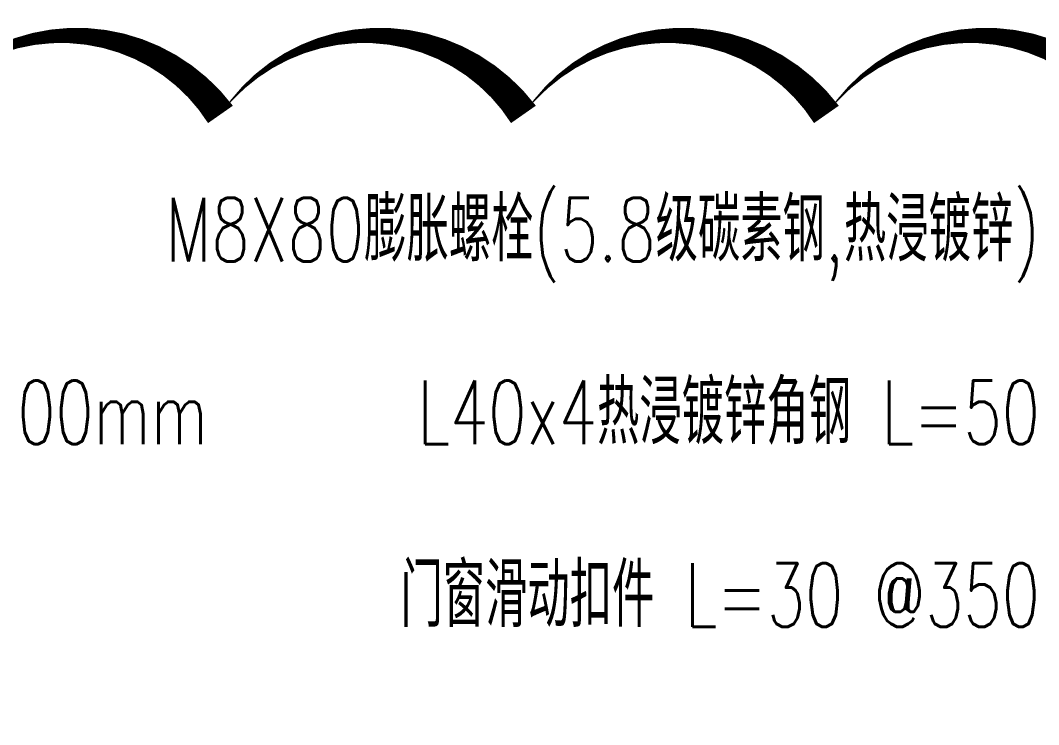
# Model space of a CAD drawing. Extents: x -160106 to 966792, y -663931 to 1550022.
# Drawn here: x -32161.1 to -31993, y -86523.6 to -86407.4 of the extents above; entities that cross this region are included whole.
import ezdxf
from ezdxf.enums import TextEntityAlignment as Align

# ---------------------------------------------------------------- set-up
doc = ezdxf.new("R2010")
doc.units = 0
doc.layers.add('DIM', color=173, linetype='Continuous')
doc.layers.add('TEXT', color=7, linetype='Continuous')
doc.styles.add('DHTEXT-1', font='ROMANS.shx', dxfattribs={"width": 0.7, "bigfont": 'CHINESE.shx'})

msp = doc.modelspace()

# ---------------------------------------------------------------- linework, layer by layer
at = {"layer": 'DIM'}
msp.add_lwpolyline([(-32378.06, -86422.94, 0, 5, -0.520567), (-32328.06, -86422.94, 0, 5, -0.520567), (-32278.06, -86422.94, 0, 5, -0.520567), (-32228.06, -86422.94, 0, 5, -0.520567), (-32178.06, -86422.94, 0, 5, -0.520567), (-32128.06, -86422.94, 0, 5, -0.520567), (-32078.06, -86422.94, 0, 5, -0.520567), (-32028.06, -86422.94, 0, 5, -0.520567), (-31978.06, -86422.94, 0, 5, -0.520567), (-31976.5, -86471.37, 0, 5, -0.520567), (-31976.5, -86521.37, 0, 5, -0.520567), (-32003.8, -86544.06, 0, 5, -0.520567), (-32053.8, -86544.06, 0, 5, -0.520567), (-32103.8, -86544.06, 0, 5, -0.520567), (-32153.8, -86544.06, 0, 5, -0.520567), (-32203.8, -86544.06, 0, 5, -0.520567), (-32253.8, -86544.06, 0, 5, -0.520567), (-32303.8, -86544.06, 0, 5, -0.520567), (-32353.8, -86544.06, 0, 5, -0.520567), (-32378.06, -86518.32, 0, 5, -0.520567), (-32378.06, -86468.32, 0, 5, -0.520567)], format="xyseb", close=True, dxfattribs=at)

# ---------------------------------------------------------------- texts
at = {"layer": 'TEXT', "ltscale": 30, "style": 'DHTEXT-1', "width": 0.7}
for s, p in [('M8X80膨胀螺栓(5.8级碳素钢,热浸镀锌)', (-31992.83, -86441.95)), ('钢副框两侧@≤500交替布置,距四角≤100mm', (-32130.09, -86472.11)), ('L40x4热浸镀锌角钢 L=50', (-31992.83, -86472.11)), ('门窗滑动扣件 L=30 @350', (-31992.83, -86502.27))]:
    msp.add_text(s, height=10.5, dxfattribs=at).set_placement(p, align=Align.MIDDLE_RIGHT)

doc.saveas('drawing.dxf')
